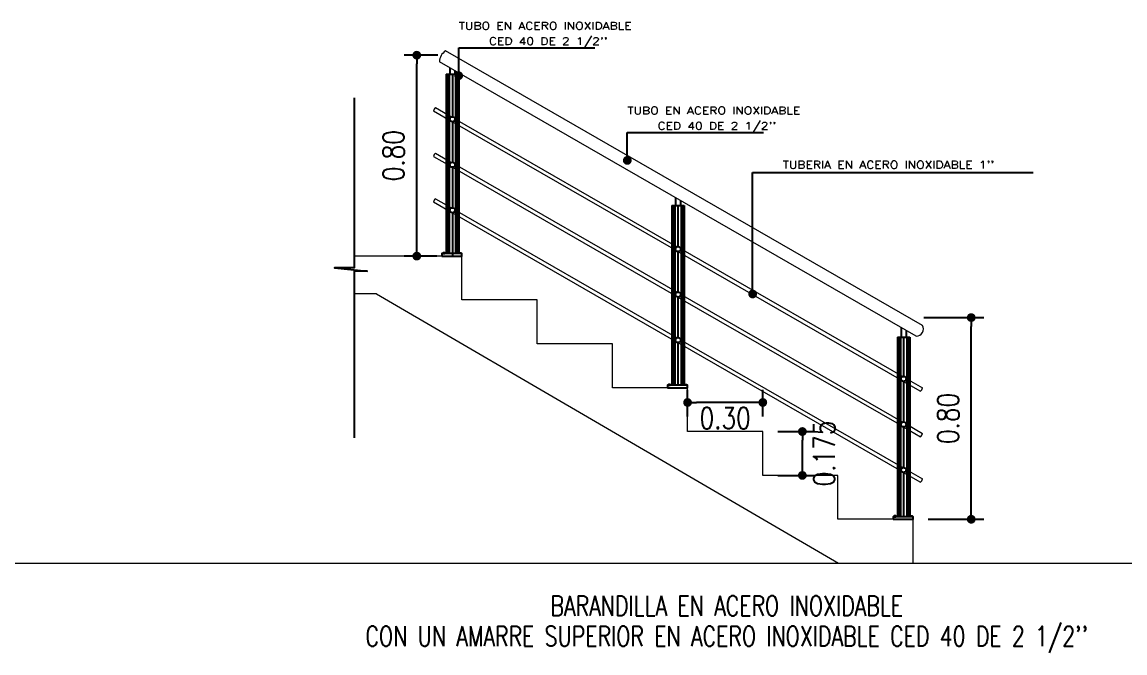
# Model space of a CAD drawing. Header units: metres. Extents: x 2750 to 2938, y 1259 to 1403.
# Drawn here: x 2914.376 to 2918.776, y 1364.321 to 1366.838 of the extents above; entities that cross this region are included whole.
import ezdxf
from ezdxf.enums import TextEntityAlignment as Align

# ---------------------------------------------------------------- set-up
doc = ezdxf.new("R2010")
doc.units = ezdxf.units.M
for name, color, linetype, lineweight in [('03-BLK.VENTANAS', 8, 'Continuous', 0), ('05-TEXTO10', 7, 'Continuous', 5), ('COTAS', 1, 'Continuous', 0), ('ESCALERAS', 2, 'Continuous', 18)]:
    doc.layers.add(name, color=color, linetype=linetype, lineweight=lineweight)
doc.layers.add('pv', color=1, linetype='Continuous')
doc.styles.add('05-TEXTOCOTAS', font='romans.shx', dxfattribs={"width": 0.8, "height": 0.085})
doc.styles.add('STD', font='SIMPLEX', dxfattribs={"width": 1.2})
doc.dimstyles.new('COTAB12-50', dxfattribs={"dimtxt": 0.085, "dimasz": 0.035, "dimexe": 0.05, "dimexo": 0.06, "dimgap": 0.05, "dimtad": 1, "dimzin": 0, "dimdsep": 46, "dimtxsty": '05-TEXTOCOTAS', "dimblk": 'DOT', "dimcen": 0, "dimclrt": 256, "dimaunit": 1, "dimadec": 0, "dimazin": 0, "dimtfac": 1, "dimtofl": 0, "dimtmove": 2, "dimatfit": 3, "dimldrblk": 'DOT', "dimfxl": 1, "dimtolj": 1, "dimtzin": 0, "dimarcsym": 0})

# ---------------------------------------------------------------- blocks, each defined once
blk = doc.blocks.new('_Dot')
at = {"color": 0, "linetype": 'ByBlock', "lineweight": -2}
blk.add_line((-0.5, 0), (-1, 0), dxfattribs=at)
at = {"color": 0, "linetype": 'ByBlock', "const_width": 0.5}
blk.add_lwpolyline([(-0.25, 0, 1), (0.25, 0, 1)], format="xyb", close=True, dxfattribs=at)
blk = doc.blocks.new('*D124')
at = {"layer": 'COTAS', "color": 0, "lineweight": -2, "transparency": 16777216}
for p, q in [((2916.0351, 1366.7056), (2915.9005, 1366.7056)), ((2915.9505, 1365.939), (2915.9505, 1366.6706)), ((2916.0309, 1365.904), (2915.9005, 1365.904))]:
    blk.add_line(p, q, dxfattribs=at)
at = {"layer": 'DEFPOINTS', "color": 0, "transparency": 16777216}
for p in [(2915.9505, 1366.7056), (2916.0951, 1366.7056), (2916.0909, 1365.904)]:
    blk.add_point(p, dxfattribs=at)
at = {"layer": 'COTAS', "color": 0, "lineweight": -2, "transparency": 16777216, "xscale": 0.035, "yscale": 0.035, "zscale": 0.035}
for p, rotation in [((2915.9505, 1366.7056), 90), ((2915.9505, 1365.904), 270)]:
    blk.add_blockref('_Dot', p, dxfattribs=dict(at, rotation=rotation))
at = {"layer": 'COTAS', "transparency": 16777216, "insert": (2915.858, 1366.3048), "char_height": 0.085, "attachment_point": 5, "rotation": 90, "style": '05-TEXTOCOTAS'}
blk.add_mtext('\\A1;0.80', dxfattribs=at)
blk = doc.blocks.new('*D125')
at = {"layer": 'COTAS', "color": 0, "lineweight": -2, "transparency": 16777216}
for p, q in [((2917.0309, 1365.264), (2917.0309, 1365.37)), ((2917.3309, 1365.264), (2917.3309, 1365.37)), ((2917.2959, 1365.32), (2917.0659, 1365.32))]:
    blk.add_line(p, q, dxfattribs=at)
at = {"layer": 'DEFPOINTS', "color": 0, "transparency": 16777216}
for p in [(2917.0309, 1365.32), (2917.0309, 1365.204), (2917.3309, 1365.204)]:
    blk.add_point(p, dxfattribs=at)
at = {"layer": 'COTAS', "color": 0, "lineweight": -2, "transparency": 16777216, "xscale": 0.035, "yscale": 0.035, "zscale": 0.035, "rotation": 180}
blk.add_blockref('_Dot', (2917.0309, 1365.32), dxfattribs=at)
at = {"layer": 'COTAS', "color": 0, "lineweight": -2, "transparency": 16777216, "xscale": 0.035, "yscale": 0.035, "zscale": 0.035}
blk.add_blockref('_Dot', (2917.3309, 1365.32), dxfattribs=at)
at = {"layer": 'COTAS', "transparency": 16777216, "insert": (2917.1809, 1365.2573), "char_height": 0.085, "attachment_point": 5, "style": '05-TEXTOCOTAS'}
blk.add_mtext('\\A1;0.30', dxfattribs=at)
blk = doc.blocks.new('*D126')
at = {"layer": 'COTAS', "color": 0, "lineweight": -2, "transparency": 16777216}
for p, q in [((2917.9737, 1365.6587), (2918.2125, 1365.6587)), ((2918.1625, 1364.889), (2918.1625, 1365.6237)), ((2917.9909, 1364.854), (2918.2125, 1364.854))]:
    blk.add_line(p, q, dxfattribs=at)
at = {"layer": 'DEFPOINTS', "color": 0, "transparency": 16777216}
for p in [(2917.9137, 1365.6587), (2918.1625, 1365.6587), (2917.9309, 1364.854)]:
    blk.add_point(p, dxfattribs=at)
at = {"layer": 'COTAS', "color": 0, "lineweight": -2, "transparency": 16777216, "xscale": 0.035, "yscale": 0.035, "zscale": 0.035}
for p, rotation in [((2918.1625, 1365.6587), 90), ((2918.1625, 1364.854), 270)]:
    blk.add_blockref('_Dot', p, dxfattribs=dict(at, rotation=rotation))
at = {"layer": 'COTAS', "transparency": 16777216, "insert": (2918.07, 1365.2563), "char_height": 0.085, "attachment_point": 5, "rotation": 90, "style": '05-TEXTOCOTAS'}
blk.add_mtext('\\A1;0.80', dxfattribs=at)
blk = doc.blocks.new('*D127')
at = {"layer": 'COTAS', "color": 0, "lineweight": -2, "transparency": 16777216}
for p, q in [((2917.3909, 1365.204), (2917.5388, 1365.204)), ((2917.4888, 1365.064), (2917.4888, 1365.169)), ((2917.3909, 1365.029), (2917.5388, 1365.029))]:
    blk.add_line(p, q, dxfattribs=at)
at = {"layer": 'DEFPOINTS', "color": 0, "transparency": 16777216}
for p in [(2917.3309, 1365.204), (2917.4888, 1365.204), (2917.3309, 1365.029)]:
    blk.add_point(p, dxfattribs=at)
at = {"layer": 'COTAS', "color": 0, "lineweight": -2, "transparency": 16777216, "xscale": 0.035, "yscale": 0.035, "zscale": 0.035}
for p, rotation in [((2917.4888, 1365.204), 90), ((2917.4888, 1365.029), 270)]:
    blk.add_blockref('_Dot', p, dxfattribs=dict(at, rotation=rotation))
at = {"layer": 'COTAS', "transparency": 16777216, "insert": (2917.5754, 1365.1165), "char_height": 0.085, "attachment_point": 5, "rotation": 90, "style": '05-TEXTOCOTAS'}
blk.add_mtext('\\A1;0.175', dxfattribs=at)

msp = doc.modelspace()

# ---------------------------------------------------------------- linework, layer by layer
at = {"layer": '03-BLK.VENTANAS', "transparency": 33554687}
msp.add_line((2890.9591, 1364.679), (2925.1361, 1364.679), dxfattribs=at)
at = {"layer": 'ESCALERAS', "transparency": 33554687}
for p, q in [((2917.9678, 1365.6275), (2916.0657, 1366.7225)), ((2917.9428, 1365.5842), (2916.0408, 1366.6791)), ((2916.0252, 1366.4964), (2916.0894, 1366.4595)), ((2916.0178, 1366.4834), (2916.0839, 1366.4453)), ((2916.1026, 1366.4519), (2916.9894, 1365.9414)), ((2916.0928, 1366.4402), (2916.9839, 1365.9272)), ((2916.0252, 1366.3148), (2916.0894, 1366.2778)), ((2916.0178, 1366.3018), (2916.0839, 1366.2637)), ((2916.1026, 1366.2702), (2916.9894, 1365.7597)), ((2916.0928, 1366.2586), (2916.9839, 1365.7456)), ((2916.0178, 1366.1201), (2916.0839, 1366.082)), ((2916.0252, 1366.1331), (2916.0894, 1366.0962)), ((2916.0928, 1366.0769), (2916.9839, 1365.5639)), ((2916.1026, 1366.0886), (2916.9894, 1365.5781)), ((2916.9924, 1365.9223), (2917.8839, 1365.4091)), ((2917.0026, 1365.9338), (2917.8894, 1365.4233)), ((2915.7904, 1365.754), (2915.7008, 1365.754)), ((2915.7904, 1365.754), (2917.6332, 1364.679)), ((2916.9924, 1365.7407), (2917.8839, 1365.2275)), ((2917.0026, 1365.7521), (2917.8894, 1365.2416)), ((2916.4309, 1365.729), (2916.1309, 1365.729)), ((2917.0026, 1365.5705), (2917.8894, 1365.06)), ((2916.9924, 1365.559), (2917.8839, 1365.0458)), ((2917.8924, 1365.4042), (2917.9603, 1365.3652)), ((2917.9026, 1365.4157), (2917.9678, 1365.3782)), ((2917.8924, 1365.2226), (2917.9603, 1365.1835)), ((2917.9026, 1365.2341), (2917.9678, 1365.1965)), ((2917.8924, 1365.0409), (2917.9603, 1365.0019)), ((2917.9026, 1365.0524), (2917.9678, 1365.0149)), ((2917.2518, 1364.679), (2918.2639, 1364.679))]:
    msp.add_line(p, q, dxfattribs=at)
for points in [[(2916.7309, 1365.379), (2916.7309, 1365.554), (2916.4309, 1365.554), (2916.4309, 1365.729), (2916.1309, 1365.729), (2916.1309, 1365.904), (2915.7008, 1365.904)], [(2917.0309, 1365.204), (2917.0309, 1365.379), (2916.7309, 1365.379), (2916.7309, 1365.554), (2916.4309, 1365.554), (2916.4309, 1365.729), (2916.1309, 1365.729)], [(2917.9309, 1364.679), (2917.9309, 1364.854), (2917.6309, 1364.854), (2917.6309, 1365.029), (2917.3309, 1365.029), (2917.3309, 1365.204), (2917.0309, 1365.204)]]:
    msp.add_lwpolyline(points, dxfattribs=at)
for centre, radius, start, end in [((2916.0909, 1366.6791), 0.0501, 120.1456, 180), ((2916.0328, 1366.4834), 0.015, 120.1456, 180), ((2916.0328, 1366.3018), 0.015, 120.1456, 180), ((2916.0328, 1366.1201), 0.015, 120.1456, 180), ((2917.9428, 1365.6131), 0.0288, 270, 30.1456), ((2917.9527, 1365.3782), 0.015, 300.1456, 360), ((2917.9527, 1365.1965), 0.015, 300.1456, 360), ((2917.9527, 1365.0149), 0.015, 300.1456, 360)]:
    msp.add_arc(centre, radius, start, end, dxfattribs=at)
at = {"layer": 'pv', "color": 3, "transparency": 33554687}
for p, q in [((2916.0678, 1366.6305), (2916.1178, 1366.6305)), ((2916.0678, 1366.6305), (2916.0678, 1365.914)), ((2916.0828, 1366.655), (2916.0828, 1366.6305)), ((2916.1028, 1366.6435), (2916.1028, 1366.6305)), ((2916.1178, 1366.6305), (2916.1178, 1365.914)), ((2916.9828, 1366.1369), (2916.9828, 1366.1055)), ((2916.9678, 1366.1055), (2917.0178, 1366.1055)), ((2916.9678, 1366.1055), (2916.9678, 1365.389)), ((2917.0028, 1366.1254), (2917.0028, 1366.1055)), ((2917.0178, 1366.1055), (2917.0178, 1365.389)), ((2917.8828, 1365.6188), (2917.8828, 1365.5805)), ((2917.9028, 1365.6073), (2917.9028, 1365.5805)), ((2917.8678, 1365.5805), (2917.9178, 1365.5805)), ((2917.8678, 1365.5805), (2917.8678, 1364.864)), ((2917.9178, 1365.5805), (2917.9178, 1364.864))]:
    msp.add_line(p, q, dxfattribs=at)
at = {"layer": 'pv', "color": 9, "transparency": 33554687}
for p, q in [((2916.0731, 1366.6305), (2916.0731, 1365.914)), ((2916.0797, 1366.6305), (2916.0797, 1365.914)), ((2916.0928, 1366.6305), (2916.0928, 1366.46)), ((2916.1051, 1366.6305), (2916.1051, 1365.914)), ((2916.1117, 1366.6305), (2916.1117, 1365.914)), ((2916.0928, 1366.4402), (2916.0928, 1366.2784)), ((2916.0928, 1366.2586), (2916.0928, 1366.0968)), ((2916.9731, 1366.1055), (2916.9731, 1365.389)), ((2916.9797, 1366.1055), (2916.9797, 1365.389)), ((2916.9924, 1366.1055), (2916.9924, 1365.9419)), ((2916.9924, 1366.1055), (2916.9924, 1365.9419)), ((2917.0051, 1366.1055), (2917.0051, 1365.389)), ((2917.0117, 1366.1055), (2917.0117, 1365.389)), ((2916.0928, 1366.0769), (2916.0928, 1365.904)), ((2916.9924, 1365.9223), (2916.9924, 1365.7603)), ((2916.9924, 1365.9223), (2916.9924, 1365.7603)), ((2916.9924, 1365.7407), (2916.9924, 1365.5787)), ((2916.9924, 1365.7407), (2916.9924, 1365.5787)), ((2917.8731, 1365.5805), (2917.8731, 1364.864)), ((2917.8797, 1365.5805), (2917.8797, 1364.864)), ((2917.8924, 1365.5805), (2917.8924, 1365.4238)), ((2917.8924, 1365.5805), (2917.8924, 1365.4238)), ((2917.9051, 1365.5805), (2917.9051, 1364.864)), ((2917.9117, 1365.5805), (2917.9117, 1364.864)), ((2916.9924, 1365.559), (2916.9924, 1365.389)), ((2916.9924, 1365.559), (2916.9924, 1365.389)), ((2917.8924, 1365.4042), (2917.8924, 1365.2422)), ((2917.8924, 1365.4042), (2917.8924, 1365.2422)), ((2917.8924, 1365.2226), (2917.8924, 1365.0606)), ((2917.8924, 1365.2226), (2917.8924, 1365.0606)), ((2917.8924, 1365.0409), (2917.8924, 1364.864)), ((2917.8924, 1365.0409), (2917.8924, 1364.864))]:
    msp.add_line(p, q, dxfattribs=at)
at = {"layer": 'pv', "transparency": 33554687}
msp.add_lwpolyline([(2915.7008, 1366.536), (2915.7008, 1365.8574), (2915.6225, 1365.8574), (2915.7525, 1365.8433), (2915.7008, 1365.8433), (2915.7008, 1365.1788)], dxfattribs=at)
at = {"layer": 'pv', "color": 3, "transparency": 33554687}
for points in [[(2916.0509, 1365.904), (2916.1309, 1365.904), (2916.1309, 1365.914), (2916.0509, 1365.914)], [(2916.0552, 1365.914), (2916.0619, 1365.914), (2916.0619, 1365.9171), (2916.0552, 1365.9171)], [(2916.1266, 1365.914), (2916.1199, 1365.914), (2916.1199, 1365.9171), (2916.1266, 1365.9171)], [(2916.9509, 1365.379), (2917.0309, 1365.379), (2917.0309, 1365.389), (2916.9509, 1365.389)], [(2916.9552, 1365.389), (2916.9619, 1365.389), (2916.9619, 1365.3921), (2916.9552, 1365.3921)], [(2917.0266, 1365.389), (2917.0199, 1365.389), (2917.0199, 1365.3921), (2917.0266, 1365.3921)], [(2917.8509, 1364.854), (2917.9309, 1364.854), (2917.9309, 1364.864), (2917.8509, 1364.864)], [(2917.8552, 1364.864), (2917.8619, 1364.864), (2917.8619, 1364.8671), (2917.8552, 1364.8671)], [(2917.9266, 1364.864), (2917.9199, 1364.864), (2917.9199, 1364.8671), (2917.9266, 1364.8671)]]:
    msp.add_lwpolyline(points, close=True, dxfattribs=at)
for centre in [(2916.0928, 1366.45), (2916.0928, 1366.2684), (2916.0928, 1366.0868), (2916.9928, 1365.9319), (2916.9928, 1365.7503), (2916.9928, 1365.5687), (2917.8928, 1365.4138), (2917.8928, 1365.2322), (2917.8928, 1365.0506)]:
    msp.add_circle(centre, 0.01, dxfattribs=at)

# ---------------------------------------------------------------- texts
at = {"layer": '05-TEXTO10', "transparency": 33554687, "style": 'STD'}
for s, height, width, p in [('TUBO EN ACERO INOXIDABLE', 0.03, 1.2, (2916.4628, 1366.8079)), (" CED 40 DE 2 1/2''", 0.03, 1.2, (2916.4628, 1366.7469)), ('TUBO EN ACERO INOXIDABLE', 0.03, 1.2, (2917.1355, 1366.4698)), (" CED 40 DE 2 1/2''", 0.03, 1.2, (2917.1355, 1366.4088)), ("TUBERIA EN ACERO INOXIDABLE 1''", 0.03, 1.2, (2917.8322, 1366.2536)), ('BARANDILLA EN ACERO INOXIDABLE', 0.08, 0.75, (2917.1869, 1364.4688)), ("CON UN AMARRE SUPERIOR EN ACERO INOXIDABLE CED 40 DE 2 1/2''", 0.08, 0.75, (2917.1869, 1364.3472))]:
    msp.add_text(s, height=height, dxfattribs=dict(at, width=width)).set_placement(p, align=Align.CENTER)

# ---------------------------------------------------------------- dimensions: what is measured, and where the dimension line sits
at = {"layer": 'COTAS', "transparency": 33554687}
for base, p1, p2, picture, middle in [((2915.9505, 1366.7056), (2916.0909, 1365.904), (2916.0951, 1366.7056), '*D124', (2915.858, 1366.3048)), ((2918.1625, 1365.6587), (2917.9309, 1364.854), (2917.9137, 1365.6587), '*D126', (2918.07, 1365.2563))]:
    dim = msp.add_linear_dim(base=base, p1=p1, p2=p2, angle=90, dimstyle='COTAB12-50', override={"dimfxl": 0.0018}, dxfattribs=at)
    dim.commit()
    dim.dimension.update_dxf_attribs({"geometry": picture, "text_midpoint": middle})
dim = msp.add_linear_dim(base=(2917.0309, 1365.32), p1=(2917.3309, 1365.204), p2=(2917.0309, 1365.204), angle=180, dimstyle='COTAB12-50', override={"dimfxl": 0.0018}, dxfattribs=at)
dim.commit()
dim.dimension.update_dxf_attribs({"geometry": '*D125', "text_midpoint": (2917.1809, 1365.2573), "dimtype": 161})
dim = msp.add_linear_dim(base=(2917.4888, 1365.204), p1=(2917.3309, 1365.029), p2=(2917.3309, 1365.204), angle=90, text='0.175', dimstyle='COTAB12-50', override={"dimfxl": 0.0018}, dxfattribs=at)
dim.commit()
dim.dimension.update_dxf_attribs({"geometry": '*D127', "text_midpoint": (2917.5754, 1365.1165), "dimtype": 160})

# ---------------------------------------------------------------- leaders
at = {"layer": '03-BLK.VENTANAS', "transparency": 33554687}
for points in [[(2916.1178, 1366.6239), (2916.1178, 1366.735), (2916.6611, 1366.735)], [(2916.7904, 1366.2858), (2916.7904, 1366.3968), (2917.3337, 1366.3968)], [(2917.2905, 1365.7529), (2917.2905, 1366.2371), (2918.4098, 1366.2371)]]:
    msp.add_leader(points, dimstyle='COTAB12-50', override={"dimgap": 0.05, "dimtad": 0}, dxfattribs=at)

doc.saveas('drawing.dxf')
